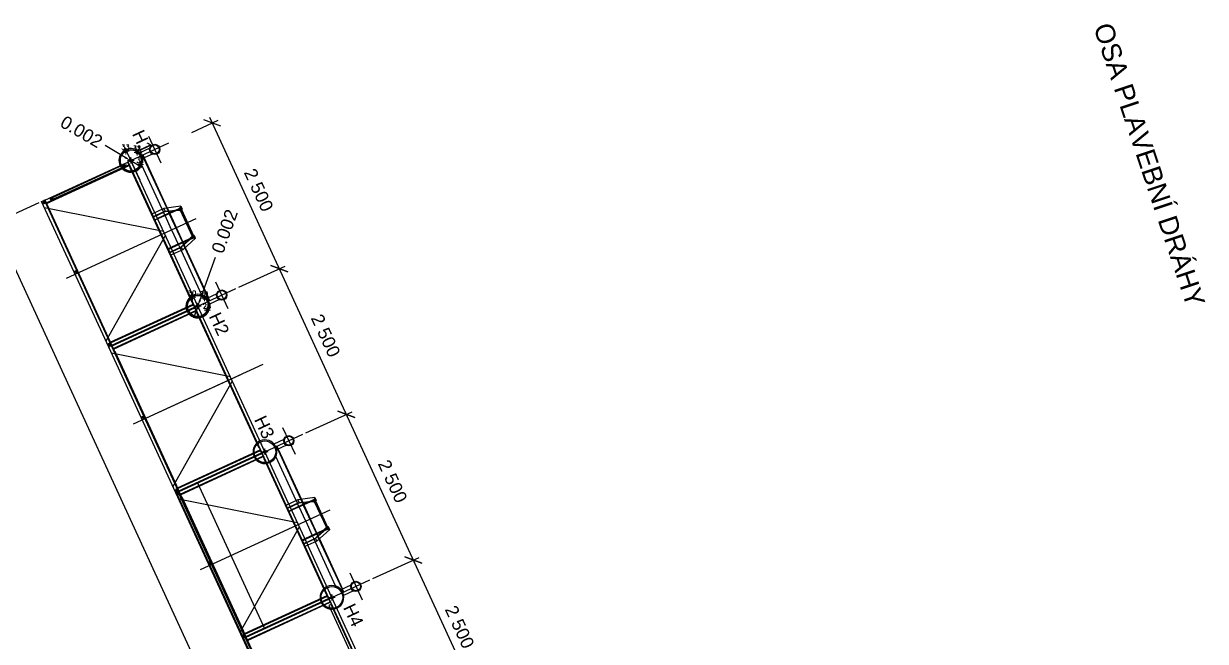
# Model space of a CAD drawing. Header units: metres. Extents: x -745703 to -745513, y -1028671 to -1027761.
# Drawn here: x -745531.49 to -745513.07, y -1028655.55 to -1028645.92 of the extents above; entities that cross this region are included whole.
import ezdxf

# ---------------------------------------------------------------- set-up
doc = ezdxf.new("R2010")
doc.units = ezdxf.units.M
doc.header["$LTSCALE"] = 0.05
doc.header["$PDMODE"] = 34
doc.header["$PDSIZE"] = 0.05
doc.layers.add('__Pomocná', color=2, linetype='Continuous', plot=False)
doc.layers.add('A_kóty', color=220, linetype='Continuous', lineweight=13)
doc.layers.add('bod-oznac', color=6, linetype='Continuous', lineweight=40)
for name, color, linetype in [('bod-cislo', 191, 'Continuous'), ('koty', 5, 'Continuous'), ('PROJEKT', 253, 'Continuous')]:
    doc.layers.add(name, color=color, linetype=linetype)
doc.styles.add('arial', font='arial.ttf')
doc.styles.get("Standard").update_dxf_attribs({"font": 'arial.ttf'})
doc.styles.add('ZAMERENE', font='romans.shx', dxfattribs={"height": 0.075})
doc.dimstyles.new('jedna v 100_1', dxfattribs={"dimscale": 0.1, "dimtxt": 2, "dimasz": 2, "dimexe": 1, "dimexo": 0.5, "dimgap": 1.2, "dimtad": 1, "dimdec": 0, "dimlfac": 1000, "dimzin": 9, "dimlunit": 6, "dimtxsty": 'arial', "dimblk": 'OBLIQUE', "dimcen": 0, "dimdle": 1, "dimclrd": 220, "dimclre": 220, "dimclrt": 40, "dimazin": 2, "dimtfac": 0.6, "dimtdec": 0, "dimtmove": 0, "dimatfit": 0, "dimldrblk": 'sipka_koty', "dimfxl": 1, "dimlwd": -1, "dimarcsym": 0})
doc.dimstyles.new('Standard 0.300', dxfattribs={"dimtxt": 0.2, "dimasz": 0.1, "dimexe": 0.18, "dimexo": 0.0625, "dimgap": 0.09, "dimtad": 0, "dimdec": 3, "dimzin": 0, "dimdsep": 46, "dimtxsty": 'Standard', "dimblk2": 'NONE', "dimsah": 1, "dimcen": 0.09, "dimse1": 1, "dimse2": 1, "dimadec": 0, "dimazin": 0, "dimtfac": 1, "dimtdec": 3, "dimtofl": 0, "dimtmove": 0, "dimatfit": 3, "dimldrblk": 'NONE', "dimfxl": 1, "dimtolj": 1, "dimtzin": 0, "dimarcsym": 0})

# ---------------------------------------------------------------- blocks, each defined once
blk = doc.blocks.new('_Oblique')
at = {"color": 0, "linetype": 'ByBlock', "lineweight": -2}
blk.add_line((-0.5, -0.5), (0.5, 0.5), dxfattribs=at)
blk = doc.blocks.new('*D80')
at = {"layer": 'Defpoints', "color": 0, "transparency": 16777216}
for p in [(-745531.212, -1028648.689), (-745522.854, -1028666.859), (-745523.599, -1028667.202)]:
    blk.add_point(p, dxfattribs=at)
at = {"layer": 'PROJEKT', "lineweight": -2, "transparency": 16777216}
for p, q in [((-745531.258, -1028648.71), (-745532.046, -1028649.072)), ((-745522.899, -1028666.879), (-745523.69, -1028667.243))]:
    blk.add_line(p, q, dxfattribs=at)
at = {"layer": 'PROJEKT', "transparency": 16777216}
blk.add_line((-745531.997, -1028648.94), (-745523.558, -1028667.292), dxfattribs=at)
at = {"layer": 'PROJEKT', "transparency": 16777216, "xscale": 0.2, "yscale": 0.2, "zscale": 0.2}
for p, rotation in [((-745531.955, -1028649.031), 114.6945154234718), ((-745523.599, -1028667.202), 294.6945154234718)]:
    blk.add_blockref('_Oblique', p, dxfattribs=dict(at, rotation=rotation))
at = {"layer": 'PROJEKT', "transparency": 16777216, "insert": (-745527.575, -1028658.023), "char_height": 0.2, "attachment_point": 5, "rotation": 294.6945, "style": 'arial'}
blk.add_mtext('20\xa0000', dxfattribs=at)
blk = doc.blocks.new('sipka_koty')
at = {"color": 220, "ltscale": 20}
for p, q in [((-1, 0.15), (-0.9, 0.15)), ((-1, 0.1), (-0.6, 0.1)), ((-1, 0.05), (-0.3, 0.05)), ((-1, 0), (0, 0)), ((-1, -0.05), (-0.3, -0.05)), ((-1, -0.1), (-0.6, -0.1)), ((-1, -0.15), (-0.9, -0.15))]:
    blk.add_line(p, q, dxfattribs=at)
at = {"layer": 'A_kóty', "ltscale": 20}
for p, q in [((0, 0), (-1, 0.167)), ((-1, 0.167), (-1, -0.167)), ((-1, -0.167), (0, 0))]:
    blk.add_line(p, q, dxfattribs=at)
blk = doc.blocks.new('A$Cea847e41')
at = {"layer": 'PROJEKT', "linetype": 'Continuous', "lineweight": 0}
blk.add_point((-745681.358, -1027764.287), dxfattribs=at)
blk = doc.blocks.new('*D82')
at = {"layer": 'Defpoints', "color": 0, "transparency": 16777216}
for p in [(-745529.824, -1028648.049, 172.554), (-745529.824, -1028648.053), (-745529.822, -1028648.05)]:
    blk.add_point(p, dxfattribs=at)
at = {"layer": 'koty', "color": 0, "lineweight": -2, "transparency": 16777216}
for p, q in [((-745529.912, -1028648.002), (-745530.224, -1028647.819)), ((-745529.824, -1028648.053), (-745529.652, -1028648.154))]:
    blk.add_line(p, q, dxfattribs=at)
at = {"layer": 'koty', "color": 0, "transparency": 16777216}
blk.add_solid([(-745529.904, -1028647.987), (-745529.921, -1028648.016), (-745529.826, -1028648.052)], dxfattribs=at)
at = {"layer": 'koty', "color": 0, "transparency": 16777216, "insert": (-745530.591, -1028647.603), "char_height": 0.2, "attachment_point": 5, "rotation": 329.5694}
blk.add_mtext('\\A1;0.002', dxfattribs=at)
blk = doc.blocks.new('_None')
blk = doc.blocks.new('*D83')
at = {"layer": 'Defpoints', "color": 0, "transparency": 16777216}
for p in [(-745528.777, -1028650.319, 172.553), (-745528.777, -1028650.321), (-745528.777, -1028650.321)]:
    blk.add_point(p, dxfattribs=at)
at = {"layer": 'koty', "color": 0, "lineweight": -2, "transparency": 16777216}
for p, q in [((-745528.743, -1028650.225), (-745528.504, -1028649.557)), ((-745528.777, -1028650.321), (-745528.845, -1028650.509))]:
    blk.add_line(p, q, dxfattribs=at)
at = {"layer": 'koty', "color": 0, "transparency": 16777216}
blk.add_solid([(-745528.759, -1028650.22), (-745528.728, -1028650.231), (-745528.777, -1028650.319)], dxfattribs=at)
at = {"layer": 'koty', "color": 0, "transparency": 16777216, "insert": (-745528.36, -1028649.155), "char_height": 0.2, "attachment_point": 5, "rotation": 70.2959}
blk.add_mtext('\\A1;0.002', dxfattribs=at)

msp = doc.modelspace()

# ---------------------------------------------------------------- linework, layer by layer
at = {"layer": 'bod-oznac', "linetype": 'Continuous', "lineweight": 0}
for centre, radius in [((-745529.8238, -1028648.0487, 172.554), 0.1608), ((-745528.777, -1028650.3193, 172.553), 0.1602)]:
    msp.add_circle(centre, radius, dxfattribs=at)
for p in [(-745529.9, -1028647.907, 172.554), (-745529.721, -1028647.925, 172.566), (-745529.8238, -1028648.0487, 172.554), (-745529.676, -1028648.112, 172.552), (-745528.861, -1028650.183, 172.553), (-745528.777, -1028650.3193, 172.553), (-745528.676, -1028650.195, 172.559), (-745528.63, -1028650.383, 172.544)]:
    msp.add_point(p, dxfattribs=at)
at = {"layer": 'PROJEKT'}
for p, q in [((-745528.8706, -1028647.6118), (-745528.4633, -1028647.4245)), ((-745528.5959, -1028647.3754), (-745527.4681, -1028649.8287)), ((-745529.5269, -1028647.8587), (-745529.6814, -1028647.9297)), ((-745529.4852, -1028647.9495), (-745529.6396, -1028648.0206)), ((-745529.6229, -1028648.0129), (-745529.2633, -1028648.7946)), ((-745529.6152, -1028648.0093), (-745529.2545, -1028648.7933)), ((-745531.1377, -1028648.7196), (-745529.8476, -1028648.1262)), ((-745529.8958, -1028648.1164), (-745529.9509, -1028648.1417)), ((-745529.9106, -1028648.1566), (-745529.936, -1028648.1015)), ((-745529.8362, -1028648.1605), (-745528.8708, -1028650.2591)), ((-745531.0314, -1028648.6388), (-745531.0865, -1028648.6642)), ((-745531.0462, -1028648.679), (-745531.0716, -1028648.6239)), ((-745531.1472, -1028648.6921), (-745531.2023, -1028648.7175)), ((-745531.1621, -1028648.7323), (-745531.1874, -1028648.6772)), ((-745529.0418, -1028648.7638), (-745529.3094, -1028648.801)), ((-745529.3094, -1028648.801), (-745529.2885, -1028648.8464)), ((-745529.2885, -1028648.8464), (-745529.0209, -1028648.8092)), ((-745529.0664, -1028648.8301), (-745529.2885, -1028648.8464)), ((-745529.0664, -1028648.8301), (-745529.0209, -1028648.8092)), ((-745529.0527, -1028648.8238), (-745528.8647, -1028649.2326)), ((-745529.0418, -1028648.7638), (-745529.0209, -1028648.8092)), ((-745529.0346, -1028648.8155), (-745528.8465, -1028649.2243)), ((-745529.241, -1028648.8429), (-745529.2279, -1028648.8714)), ((-745529.232, -1028648.8423), (-745529.2202, -1028648.8678)), ((-745529.2238, -1028648.8805), (-745529.019, -1028649.3256)), ((-745529.216, -1028648.8769), (-745529.0113, -1028649.3221)), ((-745529.0352, -1028649.3969), (-745528.8329, -1028649.218)), ((-745528.8783, -1028649.2389), (-745529.0352, -1028649.3969)), ((-745529.0148, -1028649.3347), (-745529.0017, -1028649.3632)), ((-745528.812, -1028649.2634), (-745529.0143, -1028649.4424)), ((-745529.0071, -1028649.3312), (-745528.9953, -1028649.3568)), ((-745528.8783, -1028649.2389), (-745528.8329, -1028649.218)), ((-745528.8783, -1028649.2389), (-745528.8329, -1028649.218)), ((-745528.8783, -1028649.2389), (-745528.8329, -1028649.218)), ((-745528.812, -1028649.2634), (-745528.8329, -1028649.218)), ((-745529.0143, -1028649.4424), (-745529.0352, -1028649.3969)), ((-745529.0143, -1028649.4424), (-745529.0352, -1028649.3969)), ((-745528.9795, -1028649.4116), (-745528.6199, -1028650.1932)), ((-745528.9728, -1028649.4057), (-745528.6121, -1028650.1897)), ((-745528.1415, -1028650.0282), (-745527.419, -1028649.6961)), ((-745528.1415, -1028650.0282), (-745527.419, -1028649.6961)), ((-745527.5516, -1028649.647), (-745526.4238, -1028652.1002)), ((-745530.6499, -1028649.7732), (-745530.705, -1028649.7985)), ((-745530.6901, -1028649.7583), (-745530.6647, -1028649.8134)), ((-745530.1421, -1028650.8836), (-745528.8521, -1028650.2902)), ((-745530.1421, -1028650.8836), (-745528.8521, -1028650.2902)), ((-745528.4821, -1028650.1299), (-745528.6366, -1028650.2009)), ((-745528.4403, -1028650.2207), (-745528.5948, -1028650.2918)), ((-745530.0928, -1028650.9908), (-745528.8028, -1028650.3974)), ((-745530.0928, -1028650.9908), (-745528.8028, -1028650.3974)), ((-745528.7914, -1028650.4317), (-745527.8259, -1028652.5303)), ((-745530.1274, -1028650.9088), (-745530.1826, -1028650.9341)), ((-745530.1274, -1028650.9088), (-745530.1826, -1028650.9341)), ((-745530.1677, -1028650.8939), (-745530.1423, -1028650.949)), ((-745530.1677, -1028650.8939), (-745530.1423, -1028650.949)), ((-745530.0741, -1028651.0219), (-745529.1087, -1028653.1204)), ((-745526.5074, -1028651.9185), (-745525.3796, -1028654.3716)), ((-745529.605, -1028652.0444), (-745529.6601, -1028652.0697)), ((-745529.6453, -1028652.0295), (-745529.6199, -1028652.0846)), ((-745527.0967, -1028652.2994), (-745526.3748, -1028651.9675)), ((-745527.0967, -1028652.2994), (-745526.3748, -1028651.9675)), ((-745527.7326, -1028652.592), (-745527.8277, -1028652.3854)), ((-745527.4373, -1028652.4011), (-745527.5917, -1028652.4721)), ((-745527.3955, -1028652.4919), (-745527.5499, -1028652.563)), ((-745529.0973, -1028653.1548), (-745527.8073, -1028652.5614)), ((-745529.048, -1028653.262), (-745527.7579, -1028652.6686)), ((-745527.5332, -1028652.5553), (-745527.1736, -1028653.337)), ((-745527.5255, -1028652.5517), (-745527.1648, -1028653.3357)), ((-745527.7465, -1028652.7029), (-745526.7811, -1028654.8015)), ((-745529.0826, -1028653.18), (-745529.1377, -1028653.2053)), ((-745529.1228, -1028653.1651), (-745529.0975, -1028653.2202)), ((-745529.0575, -1028653.2345), (-745529.1126, -1028653.2598)), ((-745529.0724, -1028653.2747), (-745529.0978, -1028653.2196)), ((-745528.7855, -1028653.0759), (-745527.7413, -1028655.3473)), ((-745529.0293, -1028653.2931), (-745528.0639, -1028655.3916)), ((-745526.9522, -1028653.3062), (-745527.2197, -1028653.3434)), ((-745527.2197, -1028653.3434), (-745527.1988, -1028653.3888)), ((-745527.1988, -1028653.3888), (-745526.9313, -1028653.3516)), ((-745526.9767, -1028653.3725), (-745527.1988, -1028653.3888)), ((-745527.1514, -1028653.3853), (-745527.1383, -1028653.4138)), ((-745527.1423, -1028653.3846), (-745527.1306, -1028653.4102)), ((-745527.1341, -1028653.4229), (-745526.9293, -1028653.868)), ((-745527.1264, -1028653.4193), (-745526.9216, -1028653.8645)), ((-745526.9767, -1028653.3725), (-745526.9313, -1028653.3516)), ((-745526.9631, -1028653.3662), (-745526.775, -1028653.775)), ((-745526.9522, -1028653.3062), (-745526.9313, -1028653.3516)), ((-745526.9449, -1028653.3578), (-745526.7568, -1028653.7667)), ((-745526.9455, -1028653.9393), (-745526.7432, -1028653.7604)), ((-745526.7886, -1028653.7813), (-745526.9455, -1028653.9393)), ((-745526.7886, -1028653.7813), (-745526.7432, -1028653.7604)), ((-745526.7886, -1028653.7813), (-745526.7432, -1028653.7604)), ((-745526.7886, -1028653.7813), (-745526.7432, -1028653.7604)), ((-745526.7223, -1028653.8058), (-745526.7432, -1028653.7604)), ((-745526.9246, -1028653.9848), (-745526.9455, -1028653.9393)), ((-745526.9246, -1028653.9848), (-745526.9455, -1028653.9393)), ((-745526.9251, -1028653.8771), (-745526.912, -1028653.9056)), ((-745526.7223, -1028653.8058), (-745526.9246, -1028653.9848)), ((-745526.9174, -1028653.8736), (-745526.9056, -1028653.8992)), ((-745526.8898, -1028653.9539), (-745526.5302, -1028654.7356)), ((-745526.8831, -1028653.9481), (-745526.5225, -1028654.7321)), ((-745528.5602, -1028654.3156), (-745528.6153, -1028654.3409)), ((-745528.6004, -1028654.3007), (-745528.5751, -1028654.3558)), ((-745526.0519, -1028654.5706), (-745525.3305, -1028654.239)), ((-745526.0519, -1028654.5706), (-745525.3305, -1028654.239)), ((-745525.4631, -1028654.1899), (-745524.3354, -1028656.6431)), ((-745526.3925, -1028654.6723), (-745526.5469, -1028654.7433)), ((-745528.0525, -1028655.426), (-745526.7624, -1028654.8326)), ((-745526.3507, -1028654.7631), (-745526.5051, -1028654.8342)), ((-745528.0032, -1028655.5332), (-745526.7131, -1028654.9398)), ((-745526.7017, -1028654.9741), (-745525.7363, -1028657.0727)), ((-745528.0378, -1028655.4512), (-745528.0929, -1028655.4765)), ((-745528.078, -1028655.4363), (-745528.0527, -1028655.4914))]:
    msp.add_line(p, q, dxfattribs=at)
at = {"layer": 'PROJEKT', "ltscale": 0.1}
for p, q in [((-745529.5454, -1028647.669), (-745529.3532, -1028648.0869)), ((-745529.9184, -1028647.8406), (-745529.6823, -1028648.3539)), ((-745529.8223, -1028648.0496), (-745529.2318, -1028647.7779)), ((-745529.491, -1028648.8846), (-745529.8659, -1028648.0696)), ((-745529.6438, -1028647.9675), (-745529.6229, -1028648.0129)), ((-745529.6361, -1028647.9639), (-745529.6152, -1028648.0093)), ((-745531.1422, -1028648.7096), (-745529.8522, -1028648.1162)), ((-745530.1238, -1028650.9402), (-745531.1687, -1028648.669)), ((-745529.3339, -1028648.8122), (-745529.313, -1028648.8577)), ((-745529.2633, -1028648.7946), (-745529.241, -1028648.8429)), ((-745529.2545, -1028648.7933), (-745529.232, -1028648.8423)), ((-745529.062, -1028648.7797), (-745528.8369, -1028649.269)), ((-745529.2169, -1028649.4805), (-745529.4701, -1028648.93)), ((-745529.4474, -1028648.8645), (-745529.4265, -1028648.9099)), ((-745529.4368, -1028648.908), (-745529.291, -1028648.8409)), ((-745529.0017, -1028649.3632), (-745528.9795, -1028649.4116)), ((-745528.9953, -1028649.3568), (-745528.9728, -1028649.4057)), ((-745528.8211, -1028650.3408), (-745529.196, -1028649.5259)), ((-745529.1785, -1028649.4695), (-745529.0327, -1028649.4024)), ((-745529.1733, -1028649.4605), (-745529.1524, -1028649.5059)), ((-745529.0597, -1028649.4082), (-745529.0388, -1028649.4536)), ((-745528.7775, -1028650.3208), (-745528.187, -1028650.0491)), ((-745528.5006, -1028649.9402), (-745528.3084, -1028650.3581)), ((-745530.1375, -1028650.8936), (-745528.8475, -1028650.3002)), ((-745530.1375, -1028650.8936), (-745528.8475, -1028650.3002)), ((-745528.599, -1028650.2387), (-745528.6199, -1028650.1932)), ((-745528.5912, -1028650.2351), (-745528.6121, -1028650.1897)), ((-745530.0974, -1028650.9808), (-745528.8074, -1028650.3874)), ((-745530.0974, -1028650.9808), (-745528.8074, -1028650.3874)), ((-745527.7763, -1028652.612), (-745528.8211, -1028650.3408)), ((-745529.079, -1028653.2114), (-745530.1238, -1028650.9402)), ((-745527.7326, -1028652.592), (-745527.1421, -1028652.3203)), ((-745527.4558, -1028652.2114), (-745527.2635, -1028652.6293)), ((-745527.5541, -1028652.5099), (-745527.5332, -1028652.5553)), ((-745527.5464, -1028652.5063), (-745527.5255, -1028652.5517)), ((-745529.0927, -1028653.1648), (-745527.8027, -1028652.5714)), ((-745529.0526, -1028653.252), (-745527.7626, -1028652.6586)), ((-745527.4014, -1028653.4269), (-745527.7763, -1028652.612)), ((-745528.0342, -1028655.4825), (-745529.079, -1028653.2114)), ((-745527.3578, -1028653.4069), (-745527.3369, -1028653.4523)), ((-745527.3471, -1028653.4504), (-745527.2013, -1028653.3833)), ((-745527.2442, -1028653.3546), (-745527.2233, -1028653.4001)), ((-745527.1736, -1028653.337), (-745527.1514, -1028653.3853)), ((-745527.1648, -1028653.3357), (-745527.1423, -1028653.3846)), ((-745526.9724, -1028653.3221), (-745526.7473, -1028653.8113)), ((-745527.1272, -1028654.0229), (-745527.3805, -1028653.4724)), ((-745527.0888, -1028654.0118), (-745526.943, -1028653.9448)), ((-745526.97, -1028653.9506), (-745526.9491, -1028653.996)), ((-745526.912, -1028653.9056), (-745526.8898, -1028653.9539)), ((-745526.9056, -1028653.8992), (-745526.8831, -1028653.9481)), ((-745526.7314, -1028654.8832), (-745527.1063, -1028654.0683)), ((-745527.0836, -1028654.0028), (-745527.0627, -1028654.0483)), ((-745526.411, -1028654.4826), (-745526.2187, -1028654.9005)), ((-745526.6878, -1028654.8632), (-745526.0973, -1028654.5915)), ((-745528.0479, -1028655.436), (-745526.7578, -1028654.8426)), ((-745525.6866, -1028657.1544), (-745526.7314, -1028654.8832)), ((-745526.5093, -1028654.7811), (-745526.5302, -1028654.7356)), ((-745526.5016, -1028654.7775), (-745526.5225, -1028654.7321)), ((-745528.0078, -1028655.5232), (-745526.7177, -1028654.9298)), ((-745526.9894, -1028657.7537), (-745528.0342, -1028655.4825))]:
    msp.add_line(p, q, dxfattribs=at)
at = {"layer": 'PROJEKT', "ltscale": 0.3}
for p, q in [((-745531.1701, -1028648.7848), (-745529.3129, -1028649.1529)), ((-745530.8261, -1028649.8873), (-745528.8043, -1028648.9572)), ((-745529.2838, -1028649.2161), (-745530.2127, -1028650.8658)), ((-745528.2681, -1028651.4241), (-745530.1252, -1028651.056)), ((-745529.7813, -1028652.1585), (-745527.7594, -1028651.2284)), ((-745529.7813, -1028652.1585), (-745528.1188, -1028651.3937)), ((-745529.1679, -1028653.137), (-745528.239, -1028651.4873)), ((-745529.0804, -1028653.3272), (-745527.2232, -1028653.6953)), ((-745528.7365, -1028654.4297), (-745526.7146, -1028653.4996)), ((-745527.1941, -1028653.7585), (-745528.1231, -1028655.4082))]:
    msp.add_line(p, q, dxfattribs=at)
at = {"layer": 'PROJEKT'}
for points in [[(-745531.1393, -1028648.716), (-745531.1602, -1028648.6706), (-745529.8702, -1028648.0771), (-745529.8493, -1028648.1225)], [(-745530.1405, -1028650.8873), (-745530.1196, -1028650.9327), (-745528.8295, -1028650.3392), (-745528.8504, -1028650.2938)], [(-745530.1405, -1028650.8873), (-745530.1196, -1028650.9327), (-745528.8295, -1028650.3392), (-745528.8504, -1028650.2938)], [(-745530.0945, -1028650.9872), (-745530.1154, -1028650.9418), (-745528.8253, -1028650.3483), (-745528.8044, -1028650.3937)], [(-745530.0945, -1028650.9872), (-745530.1154, -1028650.9418), (-745528.8253, -1028650.3483), (-745528.8044, -1028650.3937)], [(-745527.7326, -1028652.592), (-745528.7775, -1028650.3208), (-745528.8274, -1028650.3438), (-745527.7826, -1028652.615)], [(-745529.0956, -1028653.1585), (-745529.0747, -1028653.2039), (-745527.7847, -1028652.6104), (-745527.8056, -1028652.565)], [(-745529.0497, -1028653.2584), (-745529.0706, -1028653.213), (-745527.7805, -1028652.6195), (-745527.7596, -1028652.6649)], [(-745528.0508, -1028655.4297), (-745528.0299, -1028655.4751), (-745526.7399, -1028654.8816), (-745526.7608, -1028654.8362)], [(-745528.0048, -1028655.5296), (-745528.0257, -1028655.4842), (-745526.7357, -1028654.8907), (-745526.7148, -1028654.9361)], [(-745525.643, -1028657.1344), (-745526.6878, -1028654.8632), (-745526.7378, -1028654.8862), (-745525.693, -1028657.1574)]]:
    msp.add_lwpolyline(points, close=True, dxfattribs=at)
for points in [[(-745529.4474, -1028648.8645), (-745529.8223, -1028648.0496), (-745529.8723, -1028648.0726), (-745528.8274, -1028650.3438), (-745528.7775, -1028650.3208), (-745529.1524, -1028649.5059)], [(-745531.1393, -1028648.716), (-745529.8493, -1028648.1225), (-745529.8326, -1028648.1589), (-745529.8362, -1028648.1605)], [(-745529.3499, -1028649.2082), (-745529.8326, -1028648.1589), (-745529.8362, -1028648.1605)], [(-745530.1561, -1028650.955), (-745530.1674, -1028650.9602), (-745531.2123, -1028648.689), (-745531.1873, -1028648.6775)], [(-745531.1873, -1028648.6775), (-745531.1623, -1028648.666), (-745530.1175, -1028650.9372), (-745530.1288, -1028650.9425)], [(-745529.3094, -1028648.801), (-745529.4974, -1028648.8875), (-745529.4765, -1028648.9329), (-745529.2885, -1028648.8464)], [(-745529.1733, -1028649.4605), (-745529.4265, -1028648.9099)], [(-745529.1518, -1028648.8364), (-745529.4065, -1028648.9535)], [(-745529.1233, -1028648.8343), (-745529.4023, -1028648.9626)], [(-745529.2929, -1028648.9013), (-745529.313, -1028648.8577)], [(-745529.1863, -1028649.1329), (-745529.2887, -1028648.9104)], [(-745529.1863, -1028649.1329), (-745529.0839, -1028649.3555)], [(-745529.3499, -1028649.2082), (-745528.8671, -1028650.2575), (-745528.8708, -1028650.2591)], [(-745528.9185, -1028649.2794), (-745529.1975, -1028649.4078)], [(-745528.9386, -1028649.2997), (-745529.1933, -1028649.4168)], [(-745529.0798, -1028649.3646), (-745529.0597, -1028649.4082)], [(-745529.0143, -1028649.4424), (-745529.2023, -1028649.5289), (-745529.2232, -1028649.4834), (-745529.0352, -1028649.3969)], [(-745530.1405, -1028650.8873), (-745528.8504, -1028650.2938), (-745528.8671, -1028650.2575), (-745528.8708, -1028650.2591)], [(-745530.1405, -1028650.8873), (-745528.8504, -1028650.2938), (-745528.8671, -1028650.2575), (-745528.8708, -1028650.2591)], [(-745530.1288, -1028650.9425), (-745530.1175, -1028650.9372), (-745529.0727, -1028653.2084), (-745529.1226, -1028653.2314), (-745530.1674, -1028650.9602), (-745530.1561, -1028650.955)], [(-745530.0741, -1028651.0219), (-745530.0778, -1028651.0235), (-745530.0945, -1028650.9872)], [(-745530.0741, -1028651.0219), (-745530.0778, -1028651.0235), (-745530.0945, -1028650.9872)], [(-745529.5951, -1028652.0728), (-745530.0778, -1028651.0235), (-745530.0741, -1028651.0219)], [(-745529.5951, -1028652.0728), (-745529.1124, -1028653.1221), (-745529.1087, -1028653.1204)], [(-745529.0497, -1028653.2584), (-745527.7596, -1028652.6649), (-745527.7429, -1028652.7013), (-745527.7465, -1028652.7029)], [(-745527.3578, -1028653.4069), (-745527.7326, -1028652.592), (-745527.7826, -1028652.615), (-745526.7378, -1028654.8862), (-745526.6878, -1028654.8632), (-745527.0627, -1028654.0483)], [(-745527.2602, -1028653.7506), (-745527.7429, -1028652.7013), (-745527.7465, -1028652.7029)], [(-745528.0664, -1028655.4974), (-745528.0778, -1028655.5026), (-745529.1226, -1028653.2314), (-745529.0976, -1028653.2199)], [(-745529.1087, -1028653.1204), (-745529.1124, -1028653.1221), (-745529.0956, -1028653.1585)], [(-745529.0976, -1028653.2199), (-745529.0727, -1028653.2084), (-745528.0278, -1028655.4796), (-745528.0392, -1028655.4848)], [(-745527.0069, -1028657.7288), (-745529.0715, -1028653.2409)], [(-745527.0341, -1028657.7413), (-745529.0987, -1028653.2534)], [(-745527.2197, -1028653.3434), (-745527.4077, -1028653.4299), (-745527.3868, -1028653.4753), (-745527.1988, -1028653.3888)], [(-745527.0621, -1028653.3788), (-745527.3168, -1028653.4959)], [(-745527.0336, -1028653.3767), (-745527.3126, -1028653.505)], [(-745527.2032, -1028653.4437), (-745527.2233, -1028653.4001)], [(-745527.0836, -1028654.0028), (-745527.3369, -1028653.4523)], [(-745527.0967, -1028653.6753), (-745527.1991, -1028653.4528)], [(-745527.2602, -1028653.7506), (-745526.7775, -1028654.7999), (-745526.7811, -1028654.8015)], [(-745527.0967, -1028653.6753), (-745526.9943, -1028653.8979)], [(-745526.9246, -1028653.9848), (-745527.1127, -1028654.0713), (-745527.1336, -1028654.0258), (-745526.9455, -1028653.9393)], [(-745526.8289, -1028653.8218), (-745527.1078, -1028653.9502)], [(-745526.849, -1028653.8421), (-745527.1037, -1028653.9592)], [(-745526.9901, -1028653.907), (-745526.97, -1028653.9506)], [(-745528.0508, -1028655.4297), (-745526.7608, -1028654.8362), (-745526.7775, -1028654.7999), (-745526.7811, -1028654.8015)], [(-745526.2154, -1028656.0218), (-745526.6981, -1028654.9725), (-745526.7344, -1028654.9892), (-745526.2517, -1028656.0385)], [(-745528.0392, -1028655.4848), (-745528.0278, -1028655.4796), (-745526.983, -1028657.7508), (-745527.033, -1028657.7738), (-745528.0778, -1028655.5026), (-745528.0664, -1028655.4974)], [(-745527.9845, -1028655.5643), (-745527.9881, -1028655.5659), (-745528.0048, -1028655.5296)]]:
    msp.add_lwpolyline(points, dxfattribs=at)
at = {"layer": 'PROJEKT', "ltscale": 0.1}
for points in [[(-745529.6361, -1028647.9639), (-745529.6542, -1028647.9723)], [(-745529.1518, -1028648.8364), (-745529.0335, -1028648.7819), (-745529.0293, -1028648.791), (-745529.1233, -1028648.8343)], [(-745529.4023, -1028648.9626), (-745529.4459, -1028648.9827), (-745529.4501, -1028648.9736), (-745529.4065, -1028648.9535)], [(-745528.9386, -1028649.2997), (-745528.8203, -1028649.2453), (-745528.8245, -1028649.2362), (-745528.9185, -1028649.2794)], [(-745529.1975, -1028649.4078), (-745529.2411, -1028649.4278), (-745529.2369, -1028649.4369), (-745529.1933, -1028649.4168)], [(-745528.5912, -1028650.2351), (-745528.6094, -1028650.2435)], [(-745527.5464, -1028652.5063), (-745527.5646, -1028652.5147)], [(-745527.0621, -1028653.3788), (-745526.9438, -1028653.3243), (-745526.9396, -1028653.3334), (-745527.0336, -1028653.3767)], [(-745527.3126, -1028653.505), (-745527.3562, -1028653.5251), (-745527.3604, -1028653.516), (-745527.3168, -1028653.4959)], [(-745526.849, -1028653.8421), (-745526.7307, -1028653.7876), (-745526.7348, -1028653.7786), (-745526.8289, -1028653.8218)], [(-745527.1078, -1028653.9502), (-745527.1514, -1028653.9702), (-745527.1473, -1028653.9793), (-745527.1037, -1028653.9592)], [(-745526.5016, -1028654.7775), (-745526.5197, -1028654.7859)]]:
    msp.add_lwpolyline(points, dxfattribs=at)
at = {"layer": 'PROJEKT'}
for points in [[(-745529.3339, -1028648.8122), (-745529.6517, -1028648.1212, 0.1397274), (-745529.6396, -1028648.0206), (-745529.6152, -1028648.0093)], [(-745529.9296, -1028648.1154, -1), (-745529.917, -1028648.1427), (-745531.0526, -1028648.6651, -1), (-745531.0652, -1028648.6379), (-745529.9296, -1028648.1154)], [(-745529.0388, -1028649.4536), (-745528.7209, -1028650.1446, -0.1397274), (-745528.6366, -1028650.2009), (-745528.6121, -1028650.1897)], [(-745527.2442, -1028653.3546), (-745527.5621, -1028652.6636, 0.1397274), (-745527.5499, -1028652.563), (-745527.5255, -1028652.5517)], [(-745526.9491, -1028653.996), (-745526.6313, -1028654.687, -0.1397274), (-745526.5469, -1028654.7433), (-745526.5225, -1028654.7321)]]:
    msp.add_lwpolyline(points, format="xyb", dxfattribs=at)
at = {"layer": 'PROJEKT', "ltscale": 0.05}
for points in [[(-745529.0664, -1028648.8301), (-745529.0674, -1028648.8278, -0.4142136), (-745529.0657, -1028648.8232), (-745529.0353, -1028648.8092, 0.4142136), (-745529.0318, -1028648.7999), (-745529.0458, -1028648.7695, -0.4142136), (-745529.0441, -1028648.7648), (-745529.0418, -1028648.7638), (-745529.0209, -1028648.8092)], [(-745529.4974, -1028648.8875), (-745529.4951, -1028648.8864, -0.4142136), (-745529.4905, -1028648.8881), (-745529.4765, -1028648.9186, 0.4142136), (-745529.4672, -1028648.922), (-745529.4368, -1028648.908, -0.4142136), (-745529.4321, -1028648.9097), (-745529.4311, -1028648.912), (-745529.4765, -1028648.9329)], [(-745528.8783, -1028649.2389), (-745528.8772, -1028649.2412, 0.4142136), (-745528.8726, -1028649.2429), (-745528.8422, -1028649.2289, -0.4142136), (-745528.8329, -1028649.2323), (-745528.8189, -1028649.2628, 0.4142136), (-745528.8142, -1028649.2645), (-745528.812, -1028649.2634), (-745528.8329, -1028649.218)], [(-745529.2023, -1028649.5289), (-745529.2001, -1028649.5278, 0.4142136), (-745529.1983, -1028649.5232), (-745529.2123, -1028649.4927, -0.4142136), (-745529.2089, -1028649.4835), (-745529.1785, -1028649.4695, 0.4142136), (-745529.1768, -1028649.4648), (-745529.1778, -1028649.4625), (-745529.2232, -1028649.4834)], [(-745527.4077, -1028653.4299), (-745527.4055, -1028653.4288, -0.4142136), (-745527.4008, -1028653.4305), (-745527.3868, -1028653.461, 0.4142136), (-745527.3775, -1028653.4644), (-745527.3471, -1028653.4504, -0.4142136), (-745527.3425, -1028653.4521), (-745527.3414, -1028653.4544), (-745527.3868, -1028653.4753)], [(-745526.9767, -1028653.3725), (-745526.9777, -1028653.3702, -0.4142136), (-745526.976, -1028653.3656), (-745526.9456, -1028653.3516, 0.4142136), (-745526.9422, -1028653.3423), (-745526.9562, -1028653.3118, -0.4142136), (-745526.9544, -1028653.3072), (-745526.9522, -1028653.3062), (-745526.9313, -1028653.3516)], [(-745526.7886, -1028653.7813), (-745526.7876, -1028653.7836, 0.4142136), (-745526.7829, -1028653.7853), (-745526.7525, -1028653.7713, -0.4142136), (-745526.7432, -1028653.7747), (-745526.7292, -1028653.8051, 0.4142136), (-745526.7246, -1028653.8069), (-745526.7223, -1028653.8058), (-745526.7432, -1028653.7604)], [(-745527.1127, -1028654.0713), (-745527.1104, -1028654.0702, 0.4142136), (-745527.1087, -1028654.0656), (-745527.1227, -1028654.0351, -0.4142136), (-745527.1192, -1028654.0258), (-745527.0888, -1028654.0118, 0.4142136), (-745527.0871, -1028654.0072), (-745527.0881, -1028654.0049), (-745527.1336, -1028654.0258)]]:
    msp.add_lwpolyline(points, format="xyb", close=True, dxfattribs=at)
at = {"layer": 'PROJEKT', "ltscale": 0.1}
for centre, radius in [((-745529.8223, -1028648.0496), 0.169), ((-745529.4493, -1028647.878), 0.07), ((-745528.4045, -1028650.1492), 0.07), ((-745528.7775, -1028650.3208), 0.169), ((-745527.7326, -1028652.592), 0.169), ((-745527.3597, -1028652.4204), 0.07), ((-745526.6878, -1028654.8632), 0.169), ((-745526.3148, -1028654.6916), 0.07)]:
    msp.add_circle(centre, radius, dxfattribs=at)
at = {"layer": 'PROJEKT'}
for centre in [(-745529.4493, -1028647.878), (-745528.4045, -1028650.1492), (-745527.3597, -1028652.4204), (-745526.3148, -1028654.6916)]:
    msp.add_circle(centre, 0.08, dxfattribs=at)
at = {"layer": 'PROJEKT', "ltscale": 0.05}
for centre in [(-745530.6774, -1028649.7859), (-745530.155, -1028650.9215), (-745530.155, -1028650.9215), (-745529.6326, -1028652.0571), (-745528.5878, -1028654.3283), (-745528.0653, -1028655.4639)]:
    msp.add_circle(centre, 0.015, dxfattribs=at)
at = {"layer": 'PROJEKT'}
for centre, radius, start, end in [((-745529.8223, -1028648.0496), 0.185, 294.70407, 204.70407), ((-745529.8223, -1028648.0496), 0.185, 9.02503, 24.70546), ((-745531.1748, -1028648.7048), 0.015, 24.70407, 204.70407), ((-745528.7775, -1028650.3208), 0.185, 294.70407, 114.70407), ((-745528.7775, -1028650.3208), 0.185, 24.70268, 40.38311), ((-745527.7326, -1028652.592), 0.185, 294.70407, 114.70407), ((-745527.7326, -1028652.592), 0.185, 9.02503, 24.70546), ((-745529.1102, -1028653.1927), 0.015, 204.70407, 24.70407), ((-745529.0851, -1028653.2472), 0.015, 24.70407, 204.70407), ((-745526.6878, -1028654.8632), 0.185, 294.70407, 114.70407), ((-745526.6878, -1028654.8632), 0.185, 24.70268, 40.38311)]:
    msp.add_arc(centre, radius, start, end, dxfattribs=at)
at = {"layer": 'PROJEKT', "ltscale": 0.1}
for centre, start in [((-745529.8223, -1028648.0496), 204.70407), ((-745528.7775, -1028650.3208), 114.70407), ((-745527.7326, -1028652.592), 114.70407), ((-745526.6878, -1028654.8632), 114.70407)]:
    msp.add_arc(centre, 0.185, start, 294.70407, dxfattribs=at)
at = {"layer": 'PROJEKT', "ltscale": 0.05}
for centre, start, end in [((-745529.9233, -1028648.1291), 114.70407, 294.70407), ((-745531.0589, -1028648.6515), 294.70407, 114.70407), ((-745531.1748, -1028648.7048), 204.70407, 24.70407), ((-745529.1102, -1028653.1927), 24.70407, 204.70407), ((-745529.0851, -1028653.2472), 204.70407, 24.70407)]:
    msp.add_arc(centre, 0.015, start, end, dxfattribs=at)

# ---------------------------------------------------------------- block references
at = {"layer": '__Pomocná', "xscale": 0.2, "yscale": 0.2, "zscale": 0.2, "rotation": 344.5941838239941}
for p in [(-547146.3141, -870099.6709), (-547145.2692, -870101.9422), (-547144.2244, -870104.2133), (-547143.1796, -870106.4845)]:
    msp.add_blockref('A$Cea847e41', p, dxfattribs=at)
at = {"layer": 'PROJEKT'}
for p, xscale, yscale, zscale, rotation in [((-745528.5541, -1028647.4663), 0.2000000000000001, 0.2000000000000001, 0.2000000000000001, 114.6892727909695), ((-745527.5099, -1028649.7378), 0.2000000000000001, 0.2000000000000001, 0.2000000000000001, 114.6892727909695), ((-745527.5099, -1028649.7378), 0.2, 0.2, 0.2, 294.6892727909696), ((-745526.4656, -1028652.0093), 0.2000000000000001, 0.2000000000000001, 0.2000000000000001, 114.6892727909695), ((-745526.4656, -1028652.0093), 0.2, 0.2, 0.2, 294.6892727909696), ((-745525.4214, -1028654.2808), 0.2000000000000001, 0.2000000000000001, 0.2000000000000001, 114.6892727909695), ((-745525.4214, -1028654.2808), 0.2, 0.2, 0.2, 294.6892727909696)]:
    msp.add_blockref('_Oblique', p, dxfattribs=dict(at, xscale=xscale, yscale=yscale, zscale=zscale, rotation=rotation))

# ---------------------------------------------------------------- texts
at = {"layer": 'bod-cislo', "linetype": 'Continuous', "lineweight": 0, "style": 'ZAMERENE'}
for s, p in [('33', (-745529.9714, -1028647.8802, 172.554)), ('32', (-745529.7924, -1028647.8982, 172.566)), ('31', (-745529.7367, -1028648.0852, 172.552)), ('30', (-745528.9324, -1028650.1562, 172.553)), ('29', (-745528.7456, -1028650.1682, 172.559)), ('28', (-745528.7014, -1028650.3562, 172.544))]:
    msp.add_text(s, height=0.075, dxfattribs=at).set_placement(p)
at = {"layer": 'bod-cislo', "char_height": 0.2, "attachment_point": 1, "rotation": 295, "style": 'arial'}
for s, insert in [('H1', (-745529.6265, -1028647.5495, 3.48)), ('H2', (-745528.4297, -1028650.394, 3.48)), ('H3', (-745527.7251, -1028652.0048, 3.48)), ('H4', (-745526.3372, -1028654.9356, 3.48))]:
    msp.add_mtext_dynamic_manual_height_columns(s, width=1.220188, gutter_width=0.14, heights=[0], dxfattribs=dict(at, insert=insert))
at = {"layer": 'PROJEKT', "ltscale": 0.3, "insert": (-745514.5374, -1028645.8735), "char_height": 0.3, "attachment_point": 1, "rotation": 288.43632, "style": 'arial'}
msp.add_mtext_dynamic_manual_height_columns('OSA PLAVEBNÍ DRÁHY', width=11.779627, gutter_width=0.75, heights=[0], dxfattribs=at)
at = {"layer": 'PROJEKT', "char_height": 0.2, "attachment_point": 5, "rotation": 294.68927, "style": 'arial'}
for insert in [(-745527.829, -1028648.5114), (-745526.7859, -1028650.7808), (-745525.7417, -1028653.0523), (-745524.6974, -1028655.3237)]:
    msp.add_mtext('2\xa0500', dxfattribs=dict(at, insert=insert))

# ---------------------------------------------------------------- dimensions: what is measured, and where the dimension line sits
at = {"layer": 'koty'}
for base, p1, p2, angle, picture, middle in [((-745529.8244, -1028648.0532), (-745529.8238, -1028648.0487, 172.554), (-745529.8223, -1028648.0496), 329.56942, '*D82', (-745530.5914, -1028647.6026)), ((-745528.7775, -1028650.3208), (-745528.777, -1028650.3193, 172.553), (-745528.7775, -1028650.3208), 250.29593, '*D83', (-745528.3601, -1028649.1554))]:
    dim = msp.add_linear_dim(base=base, p1=p1, p2=p2, angle=angle, dimstyle='Standard 0.300', dxfattribs=at)
    dim.commit()
    dim.dimension.update_dxf_attribs({"geometry": picture, "text_midpoint": middle, "dimtype": 161})
at = {"layer": 'PROJEKT'}
dim = msp.add_linear_dim(base=(-745523.5994, -1028667.2015), p1=(-745531.2123, -1028648.689), p2=(-745522.8536, -1028666.8586), angle=294.69452, dimstyle='jedna v 100_1', override={"dimclrd": 256, "dimclre": 256, "dimclrt": 256, "dimtmove": 1}, dxfattribs=at)
dim.commit()
dim.dimension.update_dxf_attribs({"geometry": '*D80', "text_midpoint": (-745527.5754, -1028658.0232)})

doc.saveas('drawing.dxf')
